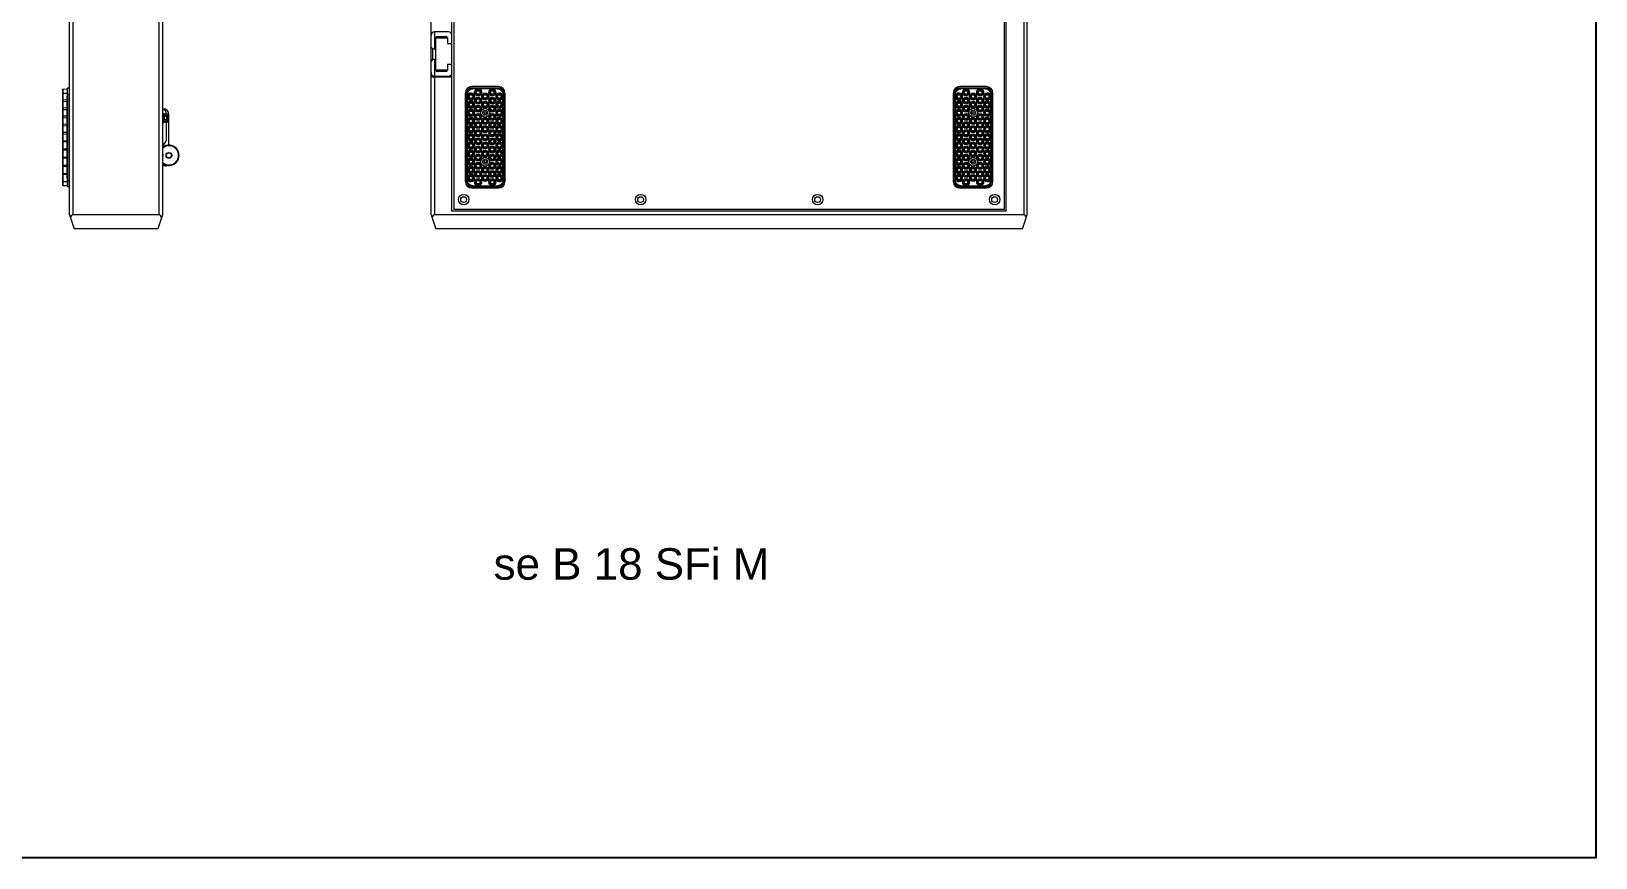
# Model space of a CAD drawing. Header units: millimetres. Extents: x 1177 to 3850, y 93 to 1984.
# Drawn here: x 2507 to 3850, y 93 to 803 of the extents above; entities that cross this region are included whole.
import ezdxf

# ---------------------------------------------------------------- set-up
doc = ezdxf.new("R2010")
doc.units = ezdxf.units.MM
doc.header["$LTSCALE"] = 0.1
doc.layers.get('0').update_dxf_attribs({"lineweight": 13})
doc.layers.get('Defpoints').update_dxf_attribs({"lineweight": 9})
doc.layers.add('图框', color=7, linetype='Continuous')
doc.styles.get("Standard").update_dxf_attribs({"font": 'arial.ttf'})

# ---------------------------------------------------------------- blocks, each defined once
blk = doc.blocks.new('A4-H')
at = {"layer": '图框'}
blk.add_lwpolyline([(0, 210.02), (297, 210.02), (297, 0), (0, 0)], close=True, dxfattribs=at)

msp = doc.modelspace()

# ---------------------------------------------------------------- linework, layer by layer
for p, q in [((2542.74, 1256.4), (2542.74, 645.4)), ((3359.29, 1256.4), (3359.29, 645.4)), ((3362.29, 645.4), (3362.29, 1260.1)), ((2853.29, 802.4), (2853.29, 787.9)), ((2865.29, 802.4), (2853.29, 802.4)), ((2854.29, 769.4), (2854.29, 797.4)), ((2854.29, 797.4), (2864.29, 797.4)), ((2855.29, 798.4), (2863.29, 798.4)), ((2864.29, 797.4), (2864.29, 792.9)), ((2851.79, 787.9), (2850.29, 789.4)), ((2851.79, 778.9), (2851.79, 787.9)), ((2851.79, 787.9), (2854.29, 787.9)), ((2864.79, 792.4), (2867.79, 792.4)), ((2851.79, 778.9), (2850.29, 777.4)), ((2851.79, 778.9), (2854.29, 778.9)), ((2853.29, 778.9), (2853.29, 764.4)), ((2864.29, 769.4), (2854.29, 769.4)), ((2863.29, 768.4), (2855.29, 768.4)), ((2864.29, 773.9), (2864.29, 769.4)), ((2867.79, 774.4), (2864.79, 774.4)), ((2533.74, 752.72), (2533.74, 671.08)), ((2534.21, 753.22), (2537.74, 753.4)), ((2534.21, 753.22), (2534.21, 670.58)), ((2537.74, 753.5), (2537.74, 747.25)), ((2539.74, 754.14), (2538.2, 754)), ((2868.29, 763.4), (2850.29, 763.4)), ((2853.29, 764.4), (2865.29, 764.4)), ((2853.29, 763.4), (2853.29, 645.4)), ((2908.29, 755.4), (2885.29, 755.4)), ((2886.17, 754), (2885.77, 754.4)), ((2885.77, 754.4), (2907.81, 754.4)), ((2886.17, 754), (2907.42, 754)), ((2886.17, 754), (2886.17, 753.5)), ((2907.42, 753.5), (2886.17, 753.5)), ((2907.81, 754.4), (2907.42, 754)), ((2907.42, 753.5), (2907.42, 754)), ((3327.29, 755.4), (3304.29, 755.4)), ((3304.77, 754.4), (3326.81, 754.4)), ((3305.17, 754), (3304.77, 754.4)), ((3305.17, 754), (3326.42, 754)), ((3305.17, 754), (3305.17, 753.5)), ((3326.42, 753.5), (3305.17, 753.5)), ((3326.81, 754.4), (3326.42, 754)), ((3326.42, 753.5), (3326.42, 754)), ((2534.21, 749.72), (2537.74, 749.9)), ((2537.74, 743.9), (2534.21, 744.08)), ((2534.21, 742.72), (2537.74, 742.9)), ((2538.2, 749.02), (2537.74, 749.02)), ((2537.74, 746.9), (2537.74, 747.25)), ((2537.74, 746.55), (2537.74, 746.9)), ((2537.74, 740.25), (2537.74, 746.55)), ((2537.74, 739.9), (2537.74, 740.25)), ((2537.74, 739.55), (2537.74, 739.9)), ((2537.74, 733.25), (2537.74, 739.55)), ((2538.2, 749.02), (2539.74, 749.16)), ((2538.2, 749.02), (2538.2, 674.78)), ((2879.79, 673.9), (2879.79, 749.9)), ((2880.79, 749.42), (2881.19, 749.02)), ((2880.79, 674.38), (2880.79, 749.42)), ((2881.69, 749.02), (2881.19, 749.02)), ((2881.19, 674.78), (2881.19, 749.02)), ((2881.69, 749.02), (2881.69, 747.25)), ((2881.69, 746.55), (2881.69, 740.25)), ((2881.69, 739.55), (2881.69, 733.25)), ((2912.4, 749.02), (2911.9, 749.02)), ((2911.9, 747.25), (2911.9, 749.02)), ((2911.9, 740.25), (2911.9, 746.55)), ((2911.9, 733.25), (2911.9, 739.55)), ((2912.4, 749.02), (2912.79, 749.42)), ((2912.4, 749.02), (2912.4, 674.78)), ((2912.79, 749.42), (2912.79, 674.38)), ((2913.79, 749.9), (2913.79, 673.9)), ((3298.79, 749.9), (3298.79, 673.9)), ((3299.79, 749.42), (3300.19, 749.02)), ((3299.79, 674.38), (3299.79, 749.42)), ((3300.69, 749.02), (3300.19, 749.02)), ((3300.19, 674.78), (3300.19, 749.02)), ((3300.69, 749.02), (3300.69, 747.25)), ((3300.69, 746.55), (3300.69, 740.25)), ((3300.69, 739.55), (3300.69, 733.25)), ((3331.4, 749.02), (3330.9, 749.02)), ((3330.9, 747.25), (3330.9, 749.02)), ((3330.9, 740.25), (3330.9, 746.55)), ((3330.9, 733.25), (3330.9, 739.55)), ((3331.4, 749.02), (3331.79, 749.42)), ((3331.4, 749.02), (3331.4, 674.78)), ((3331.79, 749.42), (3331.79, 674.38)), ((3332.79, 673.9), (3332.79, 749.9)), ((2537.74, 736.9), (2534.21, 737.08)), ((2534.21, 735.72), (2537.74, 735.9)), ((2537.74, 729.9), (2534.21, 730.08)), ((2534.21, 728.72), (2537.74, 728.9)), ((2537.74, 732.9), (2537.74, 733.25)), ((2537.74, 732.55), (2537.74, 732.9)), ((2537.74, 726.25), (2537.74, 732.55)), ((2537.74, 725.9), (2537.74, 726.25)), ((2537.74, 725.55), (2537.74, 725.9)), ((2537.74, 719.25), (2537.74, 725.55)), ((2620.24, 736.4), (2619.74, 736.4)), ((2619.74, 732.4), (2620.74, 732.4)), ((2619.74, 732.31), (2620.74, 732.31)), ((2619.74, 731), (2620.74, 731)), ((2619.74, 725.8), (2620.74, 725.8)), ((2620.74, 732.4), (2620.74, 731)), ((2620.74, 730.9), (2620.76, 730.9)), ((2620.74, 725.9), (2620.76, 725.9)), ((2620.74, 725.8), (2620.74, 724.4)), ((2621.04, 731.88), (2621.04, 730.89)), ((2624.35, 731.88), (2621.04, 731.88)), ((2621.04, 729.1), (2621.04, 727.7)), ((2621.04, 725.91), (2621.04, 724.92)), ((2624.62, 728.7), (2623.54, 728.45)), ((2623.54, 728.35), (2624.62, 728.1)), ((2624.35, 731.88), (2624.35, 729.55)), ((2624.35, 728.64), (2624.35, 728.16)), ((2624.35, 727.25), (2624.35, 724.92)), ((2624.65, 725.22), (2624.65, 731.58)), ((2625.24, 705.94), (2625.24, 731.4)), ((2881.69, 732.55), (2881.69, 726.25)), ((2881.69, 725.55), (2881.69, 719.25)), ((2911.9, 726.25), (2911.9, 732.55)), ((2911.9, 719.25), (2911.9, 725.55)), ((3300.69, 732.55), (3300.69, 726.25)), ((3300.69, 725.55), (3300.69, 719.25)), ((3330.9, 726.25), (3330.9, 732.55)), ((3330.9, 719.25), (3330.9, 725.55)), ((2537.74, 722.9), (2534.21, 723.08)), ((2534.21, 721.72), (2537.74, 721.9)), ((2537.74, 715.9), (2534.21, 716.08)), ((2534.21, 714.72), (2537.74, 714.9)), ((2537.74, 718.9), (2537.74, 719.25)), ((2537.74, 718.55), (2537.74, 718.9)), ((2537.74, 712.25), (2537.74, 718.55)), ((2537.74, 711.9), (2537.74, 712.25)), ((2619.74, 724.49), (2620.74, 724.49)), ((2619.74, 724.4), (2620.74, 724.4)), ((2624.35, 724.92), (2621.04, 724.92)), ((2623.24, 711.9), (2623.24, 724.92)), ((2881.69, 718.55), (2881.69, 712.25)), ((2911.9, 712.25), (2911.9, 718.55)), ((3300.69, 718.55), (3300.69, 712.25)), ((3330.9, 712.25), (3330.9, 718.55)), ((2534.21, 709.08), (2537.74, 708.9)), ((2537.74, 707.9), (2534.21, 707.72)), ((2534.21, 702.08), (2537.74, 701.9)), ((2537.74, 700.9), (2534.21, 700.72)), ((2537.74, 711.55), (2537.74, 711.9)), ((2537.74, 705.25), (2537.74, 711.55)), ((2537.74, 704.9), (2537.74, 705.25)), ((2537.74, 704.55), (2537.74, 704.9)), ((2537.74, 698.25), (2537.74, 704.55)), ((2881.69, 711.55), (2881.69, 705.25)), ((2881.69, 704.55), (2881.69, 698.25)), ((2911.9, 705.25), (2911.9, 711.55)), ((2911.9, 698.25), (2911.9, 704.55)), ((3300.69, 711.55), (3300.69, 705.25)), ((3300.69, 704.55), (3300.69, 698.25)), ((3330.9, 705.25), (3330.9, 711.55)), ((3330.9, 698.25), (3330.9, 704.55)), ((2534.21, 695.08), (2537.74, 694.9)), ((2537.74, 693.9), (2534.21, 693.72)), ((2534.21, 688.08), (2537.74, 687.9)), ((2537.74, 686.9), (2534.21, 686.72)), ((2537.74, 697.9), (2537.74, 698.25)), ((2537.74, 697.55), (2537.74, 697.9)), ((2537.74, 691.25), (2537.74, 697.55)), ((2537.74, 690.9), (2537.74, 691.25)), ((2537.74, 690.55), (2537.74, 690.9)), ((2537.74, 684.25), (2537.74, 690.55)), ((2622.24, 687.4), (2619.74, 687.4)), ((2881.69, 697.55), (2881.69, 691.25)), ((2881.69, 690.55), (2881.69, 684.25)), ((2911.9, 691.25), (2911.9, 697.55)), ((2911.9, 684.25), (2911.9, 690.55)), ((3300.69, 697.55), (3300.69, 691.25)), ((3300.69, 690.55), (3300.69, 684.25)), ((3330.9, 691.25), (3330.9, 697.55)), ((3330.9, 684.25), (3330.9, 690.55)), ((2534.21, 681.08), (2537.74, 680.9)), ((2537.74, 679.9), (2534.21, 679.72)), ((2534.21, 674.08), (2537.74, 673.9)), ((2537.74, 683.9), (2537.74, 684.25)), ((2537.74, 683.55), (2537.74, 683.9)), ((2537.74, 677.25), (2537.74, 683.55)), ((2537.74, 676.9), (2537.74, 677.25)), ((2537.74, 676.55), (2537.74, 676.9)), ((2537.74, 676.55), (2537.74, 670.3)), ((2537.74, 674.78), (2538.2, 674.78)), ((2539.74, 674.64), (2538.2, 674.78)), ((2881.19, 674.78), (2880.79, 674.38)), ((2881.19, 674.78), (2881.69, 674.78)), ((2881.69, 683.55), (2881.69, 677.25)), ((2881.69, 676.55), (2881.69, 674.78)), ((2911.9, 677.25), (2911.9, 683.55)), ((2911.9, 674.78), (2911.9, 676.55)), ((2911.9, 674.78), (2912.4, 674.78)), ((2912.79, 674.38), (2912.4, 674.78)), ((3300.19, 674.78), (3299.79, 674.38)), ((3300.19, 674.78), (3300.69, 674.78)), ((3300.69, 683.55), (3300.69, 677.25)), ((3300.69, 676.55), (3300.69, 674.78)), ((3330.9, 677.25), (3330.9, 683.55)), ((3330.9, 674.78), (3330.9, 676.55)), ((3330.9, 674.78), (3331.4, 674.78)), ((3331.79, 674.38), (3331.4, 674.78)), ((2534.21, 670.58), (2537.74, 670.4)), ((2538.2, 669.8), (2539.74, 669.66)), ((2885.29, 668.4), (2908.29, 668.4)), ((2885.77, 669.4), (2886.17, 669.8)), ((2907.81, 669.4), (2885.77, 669.4)), ((2886.17, 670.3), (2907.42, 670.3)), ((2886.17, 670.3), (2886.17, 669.8)), ((2907.42, 669.8), (2886.17, 669.8)), ((2907.42, 669.8), (2907.42, 670.3)), ((2907.42, 669.8), (2907.81, 669.4)), ((3304.29, 668.4), (3327.29, 668.4)), ((3304.77, 669.4), (3305.17, 669.8)), ((3326.81, 669.4), (3304.77, 669.4)), ((3305.17, 670.3), (3326.42, 670.3)), ((3305.17, 670.3), (3305.17, 669.8)), ((3326.42, 669.8), (3305.17, 669.8)), ((3326.42, 669.8), (3326.42, 670.3)), ((3326.42, 669.8), (3326.81, 669.4)), ((2539.74, 645.4), (2543.74, 633.4)), ((2616.74, 645.4), (2542.74, 645.4)), ((2619.74, 645.4), (2615.74, 633.4)), ((2850.29, 645.4), (2854.29, 633.4)), ((3359.29, 645.4), (2853.29, 645.4)), ((3344.29, 648.4), (2868.29, 648.4)), ((3342.79, 649.9), (2869.79, 649.9)), ((3358.29, 633.4), (3362.29, 645.4)), ((2615.74, 633.4), (2543.74, 633.4)), ((3358.29, 633.4), (2854.29, 633.4))]:
    msp.add_line(p, q)
for centre, radius in [((2890.73, 750.4), 3), ((2890.73, 750.4), 2.82), ((2890.73, 750.4), 2.32), ((2890.73, 750.4), 2.1), ((2902.86, 750.4), 3), ((2902.86, 750.4), 2.82), ((2902.86, 750.4), 2.32), ((2902.86, 750.4), 2.1), ((3309.73, 750.4), 3), ((3309.73, 750.4), 2.82), ((3309.73, 750.4), 2.32), ((3309.73, 750.4), 2.1), ((3321.86, 750.4), 3), ((3321.86, 750.4), 2.82), ((3321.86, 750.4), 2.32), ((3321.86, 750.4), 2.1), ((2884.67, 746.9), 2.82), ((2884.67, 739.9), 2.82), ((2884.67, 746.9), 2.32), ((2884.67, 739.9), 2.32), ((2884.67, 746.9), 2.1), ((2884.67, 739.9), 2.1), ((2884.67, 746.9), 1.9), ((2884.67, 739.9), 1.9), ((2884.67, 746.9), 1.5), ((2884.67, 739.9), 1.5), ((2890.73, 743.4), 3), ((2890.73, 736.4), 3), ((2890.73, 743.4), 2.82), ((2890.73, 736.4), 2.82), ((2890.73, 743.4), 2.32), ((2890.73, 743.4), 2.1), ((2890.73, 750.4), 1.9), ((2890.73, 743.4), 1.9), ((2890.73, 750.4), 1.5), ((2890.73, 743.4), 1.5), ((2896.79, 746.9), 3), ((2896.79, 739.9), 3), ((2896.79, 746.9), 2.82), ((2896.79, 739.9), 2.82), ((2896.79, 746.9), 2.32), ((2896.79, 739.9), 2.32), ((2896.79, 746.9), 2.1), ((2896.79, 739.9), 2.1), ((2896.79, 746.9), 1.9), ((2896.79, 739.9), 1.9), ((2896.79, 746.9), 1.5), ((2896.79, 739.9), 1.5), ((2902.86, 743.4), 3), ((2902.86, 736.4), 3), ((2902.86, 743.4), 2.82), ((2902.86, 736.4), 2.82), ((2902.86, 743.4), 2.32), ((2902.86, 743.4), 2.1), ((2902.86, 750.4), 1.9), ((2902.86, 743.4), 1.9), ((2902.86, 750.4), 1.5), ((2902.86, 743.4), 1.5), ((2908.92, 746.9), 2.82), ((2908.92, 739.9), 2.82), ((2908.92, 746.9), 2.32), ((2908.92, 739.9), 2.32), ((2908.92, 746.9), 2.1), ((2908.92, 739.9), 2.1), ((2908.92, 746.9), 1.9), ((2908.92, 739.9), 1.9), ((2908.92, 746.9), 1.5), ((2908.92, 739.9), 1.5), ((3303.67, 746.9), 2.82), ((3303.67, 739.9), 2.82), ((3303.67, 746.9), 2.32), ((3303.67, 739.9), 2.32), ((3303.67, 746.9), 2.1), ((3303.67, 739.9), 2.1), ((3303.67, 746.9), 1.9), ((3303.67, 739.9), 1.9), ((3303.67, 746.9), 1.5), ((3303.67, 739.9), 1.5), ((3309.73, 743.4), 3), ((3309.73, 736.4), 3), ((3309.73, 743.4), 2.82), ((3309.73, 736.4), 2.82), ((3309.73, 743.4), 2.32), ((3309.73, 743.4), 2.1), ((3309.73, 750.4), 1.9), ((3309.73, 743.4), 1.9), ((3309.73, 750.4), 1.5), ((3309.73, 743.4), 1.5), ((3315.79, 746.9), 3), ((3315.79, 739.9), 3), ((3315.79, 746.9), 2.82), ((3315.79, 739.9), 2.82), ((3315.79, 746.9), 2.32), ((3315.79, 739.9), 2.32), ((3315.79, 746.9), 2.1), ((3315.79, 739.9), 2.1), ((3315.79, 746.9), 1.9), ((3315.79, 739.9), 1.9), ((3315.79, 746.9), 1.5), ((3315.79, 739.9), 1.5), ((3321.86, 743.4), 3), ((3321.86, 736.4), 3), ((3321.86, 743.4), 2.82), ((3321.86, 736.4), 2.82), ((3321.86, 743.4), 2.32), ((3321.86, 743.4), 2.1), ((3321.86, 750.4), 1.9), ((3321.86, 743.4), 1.9), ((3321.86, 750.4), 1.5), ((3321.86, 743.4), 1.5), ((3327.92, 746.9), 2.82), ((3327.92, 739.9), 2.82), ((3327.92, 746.9), 2.32), ((3327.92, 739.9), 2.32), ((3327.92, 746.9), 2.1), ((3327.92, 739.9), 2.1), ((3327.92, 746.9), 1.9), ((3327.92, 739.9), 1.9), ((3327.92, 746.9), 1.5), ((3327.92, 739.9), 1.5), ((2884.67, 732.9), 2.82), ((2884.67, 725.9), 2.82), ((2884.67, 732.9), 2.32), ((2884.67, 725.9), 2.32), ((2884.67, 732.9), 2.1), ((2884.67, 725.9), 2.1), ((2884.67, 732.9), 1.9), ((2884.67, 725.9), 1.9), ((2884.67, 732.9), 1.5), ((2884.67, 725.9), 1.5), ((2890.73, 729.4), 3), ((2890.73, 729.4), 2.82), ((2890.73, 736.4), 2.32), ((2890.73, 729.4), 2.32), ((2890.73, 736.4), 2.1), ((2890.73, 729.4), 2.1), ((2890.73, 736.4), 1.9), ((2890.73, 729.4), 1.9), ((2890.73, 736.4), 1.5), ((2890.73, 729.4), 1.5), ((2896.79, 732.9), 3.75), ((2896.79, 725.9), 3), ((2896.79, 725.9), 2.82), ((2896.79, 725.9), 2.32), ((2896.79, 732.9), 2.1), ((2896.79, 725.9), 2.1), ((2896.79, 725.9), 1.9), ((2896.79, 725.9), 1.5), ((2896.79, 732.9), 1), ((2902.86, 729.4), 3), ((2902.86, 729.4), 2.82), ((2902.86, 736.4), 2.32), ((2902.86, 729.4), 2.32), ((2902.86, 736.4), 2.1), ((2902.86, 729.4), 2.1), ((2902.86, 736.4), 1.9), ((2902.86, 729.4), 1.9), ((2902.86, 736.4), 1.5), ((2902.86, 729.4), 1.5), ((2908.92, 732.9), 2.82), ((2908.92, 725.9), 2.82), ((2908.92, 732.9), 2.32), ((2908.92, 725.9), 2.32), ((2908.92, 732.9), 2.1), ((2908.92, 725.9), 2.1), ((2908.92, 732.9), 1.9), ((2908.92, 725.9), 1.9), ((2908.92, 732.9), 1.5), ((2908.92, 725.9), 1.5), ((3303.67, 732.9), 2.82), ((3303.67, 725.9), 2.82), ((3303.67, 732.9), 2.32), ((3303.67, 725.9), 2.32), ((3303.67, 732.9), 2.1), ((3303.67, 725.9), 2.1), ((3303.67, 732.9), 1.9), ((3303.67, 725.9), 1.9), ((3303.67, 732.9), 1.5), ((3303.67, 725.9), 1.5), ((3309.73, 729.4), 3), ((3309.73, 729.4), 2.82), ((3309.73, 736.4), 2.32), ((3309.73, 729.4), 2.32), ((3309.73, 736.4), 2.1), ((3309.73, 729.4), 2.1), ((3309.73, 736.4), 1.9), ((3309.73, 729.4), 1.9), ((3309.73, 736.4), 1.5), ((3309.73, 729.4), 1.5), ((3315.79, 732.9), 3.75), ((3315.79, 725.9), 3), ((3315.79, 725.9), 2.82), ((3315.79, 725.9), 2.32), ((3315.79, 732.9), 2.1), ((3315.79, 725.9), 2.1), ((3315.79, 725.9), 1.9), ((3315.79, 725.9), 1.5), ((3315.79, 732.9), 1), ((3321.86, 729.4), 3), ((3321.86, 729.4), 2.82), ((3321.86, 736.4), 2.32), ((3321.86, 729.4), 2.32), ((3321.86, 736.4), 2.1), ((3321.86, 729.4), 2.1), ((3321.86, 736.4), 1.9), ((3321.86, 729.4), 1.9), ((3321.86, 736.4), 1.5), ((3321.86, 729.4), 1.5), ((3327.92, 732.9), 2.82), ((3327.92, 725.9), 2.82), ((3327.92, 732.9), 2.32), ((3327.92, 725.9), 2.32), ((3327.92, 732.9), 2.1), ((3327.92, 725.9), 2.1), ((3327.92, 732.9), 1.9), ((3327.92, 725.9), 1.9), ((3327.92, 732.9), 1.5), ((3327.92, 725.9), 1.5), ((2884.67, 718.9), 2.82), ((2884.67, 711.9), 2.82), ((2884.67, 718.9), 2.32), ((2884.67, 711.9), 2.32), ((2884.67, 718.9), 2.1), ((2884.67, 711.9), 2.1), ((2884.67, 718.9), 1.9), ((2884.67, 711.9), 1.9), ((2884.67, 718.9), 1.5), ((2884.67, 711.9), 1.5), ((2890.73, 722.4), 3), ((2890.73, 715.4), 3), ((2890.73, 722.4), 2.82), ((2890.73, 715.4), 2.82), ((2890.73, 722.4), 2.32), ((2890.73, 715.4), 2.32), ((2890.73, 722.4), 2.1), ((2890.73, 715.4), 2.1), ((2890.73, 722.4), 1.9), ((2890.73, 715.4), 1.9), ((2890.73, 722.4), 1.5), ((2890.73, 715.4), 1.5), ((2896.79, 718.9), 3), ((2896.79, 711.9), 3), ((2896.79, 718.9), 2.82), ((2896.79, 711.9), 2.82), ((2896.79, 718.9), 2.32), ((2896.79, 711.9), 2.32), ((2896.79, 718.9), 2.1), ((2896.79, 711.9), 2.1), ((2896.79, 718.9), 1.9), ((2896.79, 711.9), 1.9), ((2896.79, 718.9), 1.5), ((2896.79, 711.9), 1.5), ((2902.86, 722.4), 3), ((2902.86, 715.4), 3), ((2902.86, 722.4), 2.82), ((2902.86, 715.4), 2.82), ((2902.86, 722.4), 2.32), ((2902.86, 715.4), 2.32), ((2902.86, 722.4), 2.1), ((2902.86, 715.4), 2.1), ((2902.86, 722.4), 1.9), ((2902.86, 715.4), 1.9), ((2902.86, 722.4), 1.5), ((2902.86, 715.4), 1.5), ((2908.92, 718.9), 2.82), ((2908.92, 711.9), 2.82), ((2908.92, 718.9), 2.32), ((2908.92, 711.9), 2.32), ((2908.92, 718.9), 2.1), ((2908.92, 711.9), 2.1), ((2908.92, 718.9), 1.9), ((2908.92, 711.9), 1.9), ((2908.92, 718.9), 1.5), ((2908.92, 711.9), 1.5), ((3303.67, 718.9), 2.82), ((3303.67, 711.9), 2.82), ((3303.67, 718.9), 2.32), ((3303.67, 711.9), 2.32), ((3303.67, 718.9), 2.1), ((3303.67, 711.9), 2.1), ((3303.67, 718.9), 1.9), ((3303.67, 711.9), 1.9), ((3303.67, 718.9), 1.5), ((3303.67, 711.9), 1.5), ((3309.73, 722.4), 3), ((3309.73, 715.4), 3), ((3309.73, 722.4), 2.82), ((3309.73, 715.4), 2.82), ((3309.73, 722.4), 2.32), ((3309.73, 715.4), 2.32), ((3309.73, 722.4), 2.1), ((3309.73, 715.4), 2.1), ((3309.73, 722.4), 1.9), ((3309.73, 715.4), 1.9), ((3309.73, 722.4), 1.5), ((3309.73, 715.4), 1.5), ((3315.79, 718.9), 3), ((3315.79, 711.9), 3), ((3315.79, 718.9), 2.82), ((3315.79, 711.9), 2.82), ((3315.79, 718.9), 2.32), ((3315.79, 711.9), 2.32), ((3315.79, 718.9), 2.1), ((3315.79, 711.9), 2.1), ((3315.79, 718.9), 1.9), ((3315.79, 711.9), 1.9), ((3315.79, 718.9), 1.5), ((3315.79, 711.9), 1.5), ((3321.86, 722.4), 3), ((3321.86, 715.4), 3), ((3321.86, 722.4), 2.82), ((3321.86, 715.4), 2.82), ((3321.86, 722.4), 2.32), ((3321.86, 715.4), 2.32), ((3321.86, 722.4), 2.1), ((3321.86, 715.4), 2.1), ((3321.86, 722.4), 1.9), ((3321.86, 715.4), 1.9), ((3321.86, 722.4), 1.5), ((3321.86, 715.4), 1.5), ((3327.92, 718.9), 2.82), ((3327.92, 711.9), 2.82), ((3327.92, 718.9), 2.32), ((3327.92, 711.9), 2.32), ((3327.92, 718.9), 2.1), ((3327.92, 711.9), 2.1), ((3327.92, 718.9), 1.9), ((3327.92, 711.9), 1.9), ((3327.92, 718.9), 1.5), ((3327.92, 711.9), 1.5), ((2625.24, 696.4), 2.5), ((2625.24, 696.4), 2.2), ((2884.67, 704.9), 2.82), ((2884.67, 697.9), 2.82), ((2884.67, 704.9), 2.32), ((2884.67, 697.9), 2.32), ((2884.67, 704.9), 2.1), ((2884.67, 697.9), 2.1), ((2884.67, 704.9), 1.9), ((2884.67, 697.9), 1.9), ((2884.67, 704.9), 1.5), ((2884.67, 697.9), 1.5), ((2890.73, 708.4), 3), ((2890.73, 701.4), 3), ((2890.73, 708.4), 2.82), ((2890.73, 701.4), 2.82), ((2890.73, 708.4), 2.32), ((2890.73, 701.4), 2.32), ((2890.73, 708.4), 2.1), ((2890.73, 701.4), 2.1), ((2890.73, 708.4), 1.9), ((2890.73, 701.4), 1.9), ((2890.73, 708.4), 1.5), ((2890.73, 701.4), 1.5), ((2896.79, 704.9), 3), ((2896.79, 697.9), 3), ((2896.79, 704.9), 2.82), ((2896.79, 697.9), 2.82), ((2896.79, 704.9), 2.32), ((2896.79, 697.9), 2.32), ((2896.79, 704.9), 2.1), ((2896.79, 697.9), 2.1), ((2896.79, 704.9), 1.9), ((2896.79, 697.9), 1.9), ((2896.79, 704.9), 1.5), ((2896.79, 697.9), 1.5), ((2902.86, 708.4), 3), ((2902.86, 701.4), 3), ((2902.86, 708.4), 2.82), ((2902.86, 701.4), 2.82), ((2902.86, 708.4), 2.32), ((2902.86, 701.4), 2.32), ((2902.86, 708.4), 2.1), ((2902.86, 701.4), 2.1), ((2902.86, 708.4), 1.9), ((2902.86, 701.4), 1.9), ((2902.86, 708.4), 1.5), ((2902.86, 701.4), 1.5), ((2908.92, 704.9), 2.82), ((2908.92, 697.9), 2.82), ((2908.92, 704.9), 2.32), ((2908.92, 697.9), 2.32), ((2908.92, 704.9), 2.1), ((2908.92, 697.9), 2.1), ((2908.92, 704.9), 1.9), ((2908.92, 697.9), 1.9), ((2908.92, 704.9), 1.5), ((2908.92, 697.9), 1.5), ((3303.67, 704.9), 2.82), ((3303.67, 697.9), 2.82), ((3303.67, 704.9), 2.32), ((3303.67, 697.9), 2.32), ((3303.67, 704.9), 2.1), ((3303.67, 697.9), 2.1), ((3303.67, 704.9), 1.9), ((3303.67, 697.9), 1.9), ((3303.67, 704.9), 1.5), ((3303.67, 697.9), 1.5), ((3309.73, 708.4), 3), ((3309.73, 701.4), 3), ((3309.73, 708.4), 2.82), ((3309.73, 701.4), 2.82), ((3309.73, 708.4), 2.32), ((3309.73, 701.4), 2.32), ((3309.73, 708.4), 2.1), ((3309.73, 701.4), 2.1), ((3309.73, 708.4), 1.9), ((3309.73, 701.4), 1.9), ((3309.73, 708.4), 1.5), ((3309.73, 701.4), 1.5), ((3315.79, 704.9), 3), ((3315.79, 697.9), 3), ((3315.79, 704.9), 2.82), ((3315.79, 697.9), 2.82), ((3315.79, 704.9), 2.32), ((3315.79, 697.9), 2.32), ((3315.79, 704.9), 2.1), ((3315.79, 697.9), 2.1), ((3315.79, 704.9), 1.9), ((3315.79, 697.9), 1.9), ((3315.79, 704.9), 1.5), ((3315.79, 697.9), 1.5), ((3321.86, 708.4), 3), ((3321.86, 701.4), 3), ((3321.86, 708.4), 2.82), ((3321.86, 701.4), 2.82), ((3321.86, 708.4), 2.32), ((3321.86, 701.4), 2.32), ((3321.86, 708.4), 2.1), ((3321.86, 701.4), 2.1), ((3321.86, 708.4), 1.9), ((3321.86, 701.4), 1.9), ((3321.86, 708.4), 1.5), ((3321.86, 701.4), 1.5), ((3327.92, 704.9), 2.82), ((3327.92, 697.9), 2.82), ((3327.92, 704.9), 2.32), ((3327.92, 697.9), 2.32), ((3327.92, 704.9), 2.1), ((3327.92, 697.9), 2.1), ((3327.92, 704.9), 1.9), ((3327.92, 697.9), 1.9), ((3327.92, 704.9), 1.5), ((3327.92, 697.9), 1.5), ((2884.67, 690.9), 2.82), ((2884.67, 683.9), 2.82), ((2884.67, 690.9), 2.32), ((2884.67, 683.9), 2.32), ((2884.67, 690.9), 2.1), ((2884.67, 683.9), 2.1), ((2884.67, 690.9), 1.9), ((2884.67, 683.9), 1.9), ((2884.67, 690.9), 1.5), ((2884.67, 683.9), 1.5), ((2890.73, 694.4), 3), ((2890.73, 687.4), 3), ((2890.73, 694.4), 2.82), ((2890.73, 687.4), 2.82), ((2890.73, 694.4), 2.32), ((2890.73, 687.4), 2.32), ((2890.73, 694.4), 2.1), ((2890.73, 687.4), 2.1), ((2890.73, 694.4), 1.9), ((2890.73, 687.4), 1.9), ((2890.73, 694.4), 1.5), ((2890.73, 687.4), 1.5), ((2896.79, 690.9), 3.75), ((2896.79, 683.9), 3), ((2896.79, 683.9), 2.82), ((2896.79, 683.9), 2.32), ((2896.79, 690.9), 2.1), ((2896.79, 683.9), 2.1), ((2896.79, 683.9), 1.9), ((2896.79, 683.9), 1.5), ((2896.79, 690.9), 1), ((2902.86, 694.4), 3), ((2902.86, 687.4), 3), ((2902.86, 694.4), 2.82), ((2902.86, 687.4), 2.82), ((2902.86, 694.4), 2.32), ((2902.86, 687.4), 2.32), ((2902.86, 694.4), 2.1), ((2902.86, 687.4), 2.1), ((2902.86, 694.4), 1.9), ((2902.86, 687.4), 1.9), ((2902.86, 694.4), 1.5), ((2902.86, 687.4), 1.5), ((2908.92, 690.9), 2.82), ((2908.92, 683.9), 2.82), ((2908.92, 690.9), 2.32), ((2908.92, 683.9), 2.32), ((2908.92, 690.9), 2.1), ((2908.92, 683.9), 2.1), ((2908.92, 690.9), 1.9), ((2908.92, 683.9), 1.9), ((2908.92, 690.9), 1.5), ((2908.92, 683.9), 1.5), ((3303.67, 690.9), 2.82), ((3303.67, 683.9), 2.82), ((3303.67, 690.9), 2.32), ((3303.67, 683.9), 2.32), ((3303.67, 690.9), 2.1), ((3303.67, 683.9), 2.1), ((3303.67, 690.9), 1.9), ((3303.67, 683.9), 1.9), ((3303.67, 690.9), 1.5), ((3303.67, 683.9), 1.5), ((3309.73, 694.4), 3), ((3309.73, 687.4), 3), ((3309.73, 694.4), 2.82), ((3309.73, 687.4), 2.82), ((3309.73, 694.4), 2.32), ((3309.73, 687.4), 2.32), ((3309.73, 694.4), 2.1), ((3309.73, 687.4), 2.1), ((3309.73, 694.4), 1.9), ((3309.73, 687.4), 1.9), ((3309.73, 694.4), 1.5), ((3309.73, 687.4), 1.5), ((3315.79, 690.9), 3.75), ((3315.79, 683.9), 3), ((3315.79, 683.9), 2.82), ((3315.79, 683.9), 2.32), ((3315.79, 690.9), 2.1), ((3315.79, 683.9), 2.1), ((3315.79, 683.9), 1.9), ((3315.79, 683.9), 1.5), ((3315.79, 690.9), 1), ((3321.86, 694.4), 3), ((3321.86, 687.4), 3), ((3321.86, 694.4), 2.82), ((3321.86, 687.4), 2.82), ((3321.86, 694.4), 2.32), ((3321.86, 687.4), 2.32), ((3321.86, 694.4), 2.1), ((3321.86, 687.4), 2.1), ((3321.86, 694.4), 1.9), ((3321.86, 687.4), 1.9), ((3321.86, 694.4), 1.5), ((3321.86, 687.4), 1.5), ((3327.92, 690.9), 2.82), ((3327.92, 683.9), 2.82), ((3327.92, 690.9), 2.32), ((3327.92, 683.9), 2.32), ((3327.92, 690.9), 2.1), ((3327.92, 683.9), 2.1), ((3327.92, 690.9), 1.9), ((3327.92, 683.9), 1.9), ((3327.92, 690.9), 1.5), ((3327.92, 683.9), 1.5), ((2884.67, 676.9), 2.82), ((2884.67, 676.9), 2.32), ((2884.67, 676.9), 2.1), ((2884.67, 676.9), 1.9), ((2884.67, 676.9), 1.5), ((2890.73, 680.4), 3), ((2890.73, 673.4), 3), ((2890.73, 680.4), 2.82), ((2890.73, 673.4), 2.82), ((2890.73, 680.4), 2.32), ((2890.73, 673.4), 2.32), ((2890.73, 680.4), 2.1), ((2890.73, 673.4), 2.1), ((2890.73, 680.4), 1.9), ((2890.73, 673.4), 1.9), ((2890.73, 680.4), 1.5), ((2890.73, 673.4), 1.5), ((2896.79, 676.9), 3), ((2896.79, 676.9), 2.82), ((2896.79, 676.9), 2.32), ((2896.79, 676.9), 2.1), ((2896.79, 676.9), 1.9), ((2896.79, 676.9), 1.5), ((2902.86, 680.4), 3), ((2902.86, 673.4), 3), ((2902.86, 680.4), 2.82), ((2902.86, 673.4), 2.82), ((2902.86, 680.4), 2.32), ((2902.86, 673.4), 2.32), ((2902.86, 680.4), 2.1), ((2902.86, 673.4), 2.1), ((2902.86, 680.4), 1.9), ((2902.86, 673.4), 1.9), ((2902.86, 680.4), 1.5), ((2902.86, 673.4), 1.5), ((2908.92, 676.9), 2.82), ((2908.92, 676.9), 2.32), ((2908.92, 676.9), 2.1), ((2908.92, 676.9), 1.9), ((2908.92, 676.9), 1.5), ((3303.67, 676.9), 2.82), ((3303.67, 676.9), 2.32), ((3303.67, 676.9), 2.1), ((3303.67, 676.9), 1.9), ((3303.67, 676.9), 1.5), ((3309.73, 680.4), 3), ((3309.73, 673.4), 3), ((3309.73, 680.4), 2.82), ((3309.73, 673.4), 2.82), ((3309.73, 680.4), 2.32), ((3309.73, 673.4), 2.32), ((3309.73, 680.4), 2.1), ((3309.73, 673.4), 2.1), ((3309.73, 680.4), 1.9), ((3309.73, 673.4), 1.9), ((3309.73, 680.4), 1.5), ((3309.73, 673.4), 1.5), ((3315.79, 676.9), 3), ((3315.79, 676.9), 2.82), ((3315.79, 676.9), 2.32), ((3315.79, 676.9), 2.1), ((3315.79, 676.9), 1.9), ((3315.79, 676.9), 1.5), ((3321.86, 680.4), 3), ((3321.86, 673.4), 3), ((3321.86, 680.4), 2.82), ((3321.86, 673.4), 2.82), ((3321.86, 680.4), 2.32), ((3321.86, 673.4), 2.32), ((3321.86, 680.4), 2.1), ((3321.86, 673.4), 2.1), ((3321.86, 680.4), 1.9), ((3321.86, 673.4), 1.9), ((3321.86, 680.4), 1.5), ((3321.86, 673.4), 1.5), ((3327.92, 676.9), 2.82), ((3327.92, 676.9), 2.32), ((3327.92, 676.9), 2.1), ((3327.92, 676.9), 1.9), ((3327.92, 676.9), 1.5), ((2878.29, 658.4), 4.5), ((2878.29, 658.4), 2.5), ((3030.29, 658.4), 4.5), ((3030.29, 658.4), 2.5), ((3182.29, 658.4), 4.5), ((3182.29, 658.4), 2.5), ((3334.29, 658.4), 4.5), ((3334.29, 658.4), 2.5)]:
    msp.add_circle(centre, radius)
for centre, radius, start, end in [((2853.29, 799.4), 3, 90, 180), ((2855.29, 797.4), 1, 90, 180), ((2863.29, 797.4), 1, 0, 90), ((2864.79, 792.9), 0.5, 180, 270), ((2865.29, 799.4), 3, 0, 90), ((2867.79, 792.9), 0.5, 270, 0), ((2853.29, 767.4), 3, 180, 270), ((2855.29, 769.4), 1, 180, 270), ((2863.29, 769.4), 1, 270, 0), ((2864.79, 773.9), 0.5, 90, 180), ((2865.29, 767.4), 3, 270, 0), ((2867.79, 773.9), 0.5, 0, 90), ((2534.24, 752.72), 0.5, 93, 180), ((2538.24, 753.5), 0.5, 95.0011, 180), ((2885.29, 749.9), 5.5, 90, 180), ((2908.29, 749.9), 5.5, 0, 90), ((3304.29, 749.9), 5.5, 90, 180), ((3327.29, 749.9), 5.5, 0, 90), ((2534.24, 749.22), 0.5, 93, 180), ((2534.24, 744.58), 0.5, 180, 267), ((2534.24, 742.22), 0.5, 93, 180), ((2884.67, 746.9), 3, 173.38584, 179.99409), ((2884.67, 746.9), 3, 180.00591, 186.61416), ((2884.67, 739.9), 3, 173.38584, 179.99409), ((2884.67, 739.9), 3, 180.00591, 186.61416), ((2884.67, 746.9), 3, 186.61375, 173.38625), ((2884.67, 739.9), 3, 186.61375, 173.38625), ((2908.92, 746.9), 3, 6.61375, 353.38625), ((2908.92, 739.9), 3, 6.61375, 353.38625), ((2908.92, 746.9), 3, 0.00591, 6.61416), ((2908.92, 746.9), 3, 353.38584, 359.99409), ((2908.92, 739.9), 3, 0.00591, 6.61416), ((2908.92, 739.9), 3, 353.38584, 359.99409), ((3303.67, 746.9), 3, 173.38584, 179.99409), ((3303.67, 746.9), 3, 180.00591, 186.61416), ((3303.67, 739.9), 3, 173.38584, 179.99409), ((3303.67, 739.9), 3, 180.00591, 186.61416), ((3303.67, 746.9), 3, 186.61375, 173.38625), ((3303.67, 739.9), 3, 186.61375, 173.38625), ((3327.92, 746.9), 3, 6.61375, 353.38625), ((3327.92, 739.9), 3, 6.61375, 353.38625), ((3327.92, 746.9), 3, 0.00591, 6.61416), ((3327.92, 746.9), 3, 353.38584, 359.99409), ((3327.92, 739.9), 3, 0.00591, 6.61416), ((3327.92, 739.9), 3, 353.38584, 359.99409), ((2534.24, 737.58), 0.5, 180, 267), ((2534.24, 735.22), 0.5, 93, 180), ((2534.24, 730.58), 0.5, 180, 267), ((2534.24, 728.22), 0.5, 93, 180), ((2622.19, 728.4), 2.45, 7.03346, 352.96654), ((2618.24, 731.4), 5, 5.56301, 72.45642), ((2620.24, 731.4), 5, 0, 90), ((2621.04, 731.58), 0.3, 90, 180), ((2622.19, 728.4), 1.35, 2.12255, 357.87745), ((2624.35, 731.58), 0.3, 0, 90), ((2884.67, 732.9), 3, 173.38584, 179.99409), ((2884.67, 732.9), 3, 180.00591, 186.61416), ((2884.67, 725.9), 3, 173.38584, 179.99409), ((2884.67, 725.9), 3, 180.00591, 186.61416), ((2884.67, 732.9), 3, 186.61375, 173.38625), ((2884.67, 725.9), 3, 186.61375, 173.38625), ((2908.92, 732.9), 3, 6.61375, 353.38625), ((2908.92, 725.9), 3, 6.61375, 353.38625), ((2908.92, 732.9), 3, 0.00591, 6.61416), ((2908.92, 732.9), 3, 353.38584, 359.99409), ((2908.92, 725.9), 3, 0.00591, 6.61416), ((2908.92, 725.9), 3, 353.38584, 359.99409), ((3303.67, 732.9), 3, 173.38584, 179.99409), ((3303.67, 732.9), 3, 180.00591, 186.61416), ((3303.67, 725.9), 3, 173.38584, 179.99409), ((3303.67, 725.9), 3, 180.00591, 186.61416), ((3303.67, 732.9), 3, 186.61375, 173.38625), ((3303.67, 725.9), 3, 186.61375, 173.38625), ((3327.92, 732.9), 3, 6.61375, 353.38625), ((3327.92, 725.9), 3, 6.61375, 353.38625), ((3327.92, 732.9), 3, 0.00591, 6.61416), ((3327.92, 732.9), 3, 353.38584, 359.99409), ((3327.92, 725.9), 3, 0.00591, 6.61416), ((3327.92, 725.9), 3, 353.38584, 359.99409), ((2534.24, 723.58), 0.5, 180, 267), ((2534.24, 721.22), 0.5, 93, 180), ((2534.24, 716.58), 0.5, 180, 267), ((2534.24, 714.22), 0.5, 93, 180), ((2621.04, 725.22), 0.3, 180, 270), ((2624.35, 725.22), 0.3, 270, 0), ((2884.67, 718.9), 3, 173.38584, 179.99409), ((2884.67, 718.9), 3, 180.00591, 186.61416), ((2884.67, 711.9), 3, 173.38554, 179.99379), ((2884.67, 718.9), 3, 186.61375, 173.38625), ((2884.67, 711.9), 3, 186.61375, 173.38625), ((2908.92, 718.9), 3, 6.61375, 353.38625), ((2908.92, 711.9), 3, 6.61375, 353.38625), ((2908.92, 718.9), 3, 0.00591, 6.61416), ((2908.92, 718.9), 3, 353.38584, 359.99409), ((2908.92, 711.9), 3, 0.00621, 6.61446), ((3303.67, 718.9), 3, 173.38584, 179.99409), ((3303.67, 718.9), 3, 180.00591, 186.61416), ((3303.67, 711.9), 3, 173.38554, 179.99379), ((3303.67, 718.9), 3, 186.61375, 173.38625), ((3303.67, 711.9), 3, 186.61375, 173.38625), ((3327.92, 718.9), 3, 6.61375, 353.38625), ((3327.92, 711.9), 3, 6.61375, 353.38625), ((3327.92, 718.9), 3, 0.00591, 6.61416), ((3327.92, 718.9), 3, 353.38584, 359.99409), ((3327.92, 711.9), 3, 0.00621, 6.61446), ((2534.24, 709.58), 0.5, 180, 267), ((2534.24, 707.22), 0.5, 93, 180), ((2534.24, 702.58), 0.5, 180, 267), ((2534.24, 700.22), 0.5, 93, 180), ((2625.24, 696.4), 8.75, 230.98578, 129.01422), ((2625.24, 696.4), 8.25, 228.06752, 131.93248), ((2613.24, 711.9), 10, 310.68294, 0), ((2628.24, 705.94), 3, 180, 195.52926), ((2884.67, 711.9), 3, 180.00621, 186.61446), ((2884.67, 704.9), 3, 173.38584, 179.99409), ((2884.67, 704.9), 3, 180.00591, 186.61416), ((2884.67, 704.9), 3, 186.61375, 173.38625), ((2884.67, 697.9), 3, 186.61375, 173.38625), ((2908.92, 704.9), 3, 6.61375, 353.38625), ((2908.92, 697.9), 3, 6.61375, 353.38625), ((2908.92, 711.9), 3, 353.38554, 359.99379), ((2908.92, 704.9), 3, 0.00591, 6.61416), ((2908.92, 704.9), 3, 353.38584, 359.99409), ((3303.67, 711.9), 3, 180.00621, 186.61446), ((3303.67, 704.9), 3, 173.38584, 179.99409), ((3303.67, 704.9), 3, 180.00591, 186.61416), ((3303.67, 704.9), 3, 186.61375, 173.38625), ((3303.67, 697.9), 3, 186.61375, 173.38625), ((3327.92, 704.9), 3, 6.61375, 353.38625), ((3327.92, 697.9), 3, 6.61375, 353.38625), ((3327.92, 711.9), 3, 353.38554, 359.99379), ((3327.92, 704.9), 3, 0.00591, 6.61416), ((3327.92, 704.9), 3, 353.38584, 359.99409), ((2534.24, 695.58), 0.5, 180, 267), ((2534.24, 693.22), 0.5, 93, 180), ((2534.24, 688.58), 0.5, 180, 267), ((2534.24, 686.22), 0.5, 93, 180), ((2618.94, 696.4), 1.45, 303.76225, 56.2377), ((2618.94, 696.4), 1.25, 310.1397, 49.8603), ((2625.24, 696.4), 5.2, 174.56095, 185.46936), ((2622.24, 690.4), 3, 270, 299.21235), ((2884.67, 697.9), 3, 173.38584, 179.99409), ((2884.67, 697.9), 3, 180.00591, 186.61416), ((2884.67, 690.9), 3, 173.38584, 179.99409), ((2884.67, 690.9), 3, 180.00591, 186.61416), ((2884.67, 690.9), 3, 186.61375, 173.38625), ((2884.67, 683.9), 3, 186.61375, 173.38625), ((2908.92, 690.9), 3, 6.61375, 353.38625), ((2908.92, 683.9), 3, 6.61375, 353.38625), ((2908.92, 697.9), 3, 0.00591, 6.61416), ((2908.92, 697.9), 3, 353.38584, 359.99409), ((2908.92, 690.9), 3, 0.00591, 6.61416), ((2908.92, 690.9), 3, 353.38584, 359.99409), ((3303.67, 697.9), 3, 173.38584, 179.99409), ((3303.67, 697.9), 3, 180.00591, 186.61416), ((3303.67, 690.9), 3, 173.38584, 179.99409), ((3303.67, 690.9), 3, 180.00591, 186.61416), ((3303.67, 690.9), 3, 186.61375, 173.38625), ((3303.67, 683.9), 3, 186.61375, 173.38625), ((3327.92, 690.9), 3, 6.61375, 353.38625), ((3327.92, 683.9), 3, 6.61375, 353.38625), ((3327.92, 697.9), 3, 0.00591, 6.61416), ((3327.92, 697.9), 3, 353.38584, 359.99409), ((3327.92, 690.9), 3, 0.00591, 6.61416), ((3327.92, 690.9), 3, 353.38584, 359.99409), ((2534.24, 681.58), 0.5, 180, 267), ((2534.24, 679.22), 0.5, 93, 180), ((2534.24, 674.58), 0.5, 180, 267), ((2885.29, 673.9), 5.5, 180, 270), ((2884.67, 683.9), 3, 173.38584, 179.99409), ((2884.67, 683.9), 3, 180.00591, 186.61416), ((2884.67, 676.9), 3, 173.38584, 179.99409), ((2884.67, 676.9), 3, 180.00591, 186.61416), ((2884.67, 676.9), 3, 186.61375, 173.38625), ((2908.92, 676.9), 3, 6.61375, 353.38625), ((2908.29, 673.9), 5.5, 270, 0), ((2908.92, 683.9), 3, 0.00591, 6.61416), ((2908.92, 683.9), 3, 353.38584, 359.99409), ((2908.92, 676.9), 3, 0.00591, 6.61416), ((2908.92, 676.9), 3, 353.38584, 359.99409), ((3304.29, 673.9), 5.5, 180, 270), ((3303.67, 683.9), 3, 173.38584, 179.99409), ((3303.67, 683.9), 3, 180.00591, 186.61416), ((3303.67, 676.9), 3, 173.38584, 179.99409), ((3303.67, 676.9), 3, 180.00591, 186.61416), ((3303.67, 676.9), 3, 186.61375, 173.38625), ((3327.92, 676.9), 3, 6.61375, 353.38625), ((3327.29, 673.9), 5.5, 270, 0), ((3327.92, 683.9), 3, 0.00591, 6.61416), ((3327.92, 683.9), 3, 353.38584, 359.99409), ((3327.92, 676.9), 3, 0.00591, 6.61416), ((3327.92, 676.9), 3, 353.38584, 359.99409), ((2534.24, 671.08), 0.5, 180, 267), ((2538.24, 670.3), 0.5, 180, 264.9989)]:
    msp.add_arc(centre, radius, start, end)
for centre, major_axis, ratio, start_param, end_param in [((2885.81, 749.38), (-3.56, 3.56), 0.9924325, -0.7816001, 0.7816001), ((2907.77, 749.38), (-3.56, -3.56), 0.9924325, 2.3599926, 3.9231927), ((3304.81, 749.38), (-3.56, 3.56), 0.9924325, -0.7816001, 0.7816001), ((3326.77, 749.38), (-3.56, -3.56), 0.9924325, 2.3599926, 3.9231927), ((2885.81, 674.42), (3.56, 3.56), 0.9924325, 2.3599926, 3.9231927), ((2907.77, 674.42), (3.56, -3.56), 0.9924325, -0.7816001, 0.7816001), ((3304.81, 674.42), (3.56, 3.56), 0.9924325, 2.3599926, 3.9231927), ((3326.77, 674.42), (3.56, -3.56), 0.9924325, -0.7816001, 0.7816001), ((2542.74, 636.4), (0, -9), 0.3333333, -3.1415927, -2.3561945), ((2616.74, 636.4), (0, -9), 0.3333333, 2.3561945, 3.1415927), ((2853.29, 636.4), (0, 9), 0.3333333, 0, 0.7853982), ((3359.29, 636.4), (0, 9), 0.3333333, -0.7853982, 0)]:
    msp.add_ellipse(centre, major_axis=major_axis, ratio=ratio, start_param=start_param, end_param=end_param)
for points, knots in [([(2538.2, 749.02), (2538.19, 749.35), (2538.19, 749.98), (2538.18, 750.76), (2538.18, 751.36), (2538.18, 751.78), (2538.18, 752.17), (2538.18, 752.53), (2538.18, 752.86), (2538.18, 753.15), (2538.18, 753.37), (2538.18, 753.52), (2538.18, 753.62), (2538.18, 753.71), (2538.18, 753.78), (2538.19, 753.85), (2538.19, 753.9), (2538.19, 753.94), (2538.19, 753.96), (2538.19, 753.98), (2538.19, 753.99), (2538.19, 754), (2538.19, 754), (2538.19, 754), (2538.2, 754)], [0, 0, 0, 0, 0.1950749, 0.3826815, 0.4714069, 0.5556045, 0.6344395, 0.7071571, 0.7730447, 0.831478, 0.8818826, 0.9039272, 0.9237936, 0.9414309, 0.9568033, 0.9698782, 0.9806234, 0.9890113, 0.9923175, 0.9950309, 0.9971513, 0.9986793, 0.999619, 1, 1, 1, 1]), ([(2881.19, 749.02), (2881.19, 749.35), (2881.26, 750), (2881.54, 750.94), (2882, 751.81), (2882.63, 752.57), (2883.39, 753.19), (2884.25, 753.65), (2885.19, 753.94), (2885.85, 754), (2886.17, 754)], [0, 0, 0, 0, 0.1249982, 0.2499978, 0.3749985, 0.4999999, 0.6250013, 0.750002, 0.8750017, 1, 1, 1, 1]), ([(2881.69, 749.02), (2881.69, 749.6), (2881.92, 750.78), (2882.92, 752.28), (2884.41, 753.27), (2885.59, 753.5), (2886.17, 753.5)], [0, 0, 0, 0, 0.2500207, 0.4999795, 0.7499467, 1, 1, 1, 1]), ([(2912.4, 749.02), (2912.4, 749.35), (2912.33, 750), (2912.05, 750.94), (2911.58, 751.81), (2910.96, 752.57), (2910.2, 753.19), (2909.33, 753.65), (2908.39, 753.94), (2907.74, 754), (2907.42, 754)], [0, 0, 0, 0, 0.1249989, 0.2499988, 0.3749992, 0.5, 0.6250008, 0.7500012, 0.8750011, 1, 1, 1, 1]), ([(2907.42, 753.5), (2908, 753.5), (2909.18, 753.27), (2910.67, 752.28), (2911.67, 750.78), (2911.9, 749.6), (2911.9, 749.02)], [0, 0, 0, 0, 0.2500533, 0.5000205, 0.7499793, 1, 1, 1, 1]), ([(3300.19, 749.02), (3300.19, 749.35), (3300.26, 750), (3300.54, 750.94), (3301, 751.81), (3301.63, 752.57), (3302.39, 753.19), (3303.25, 753.65), (3304.19, 753.94), (3304.85, 754), (3305.17, 754)], [0, 0, 0, 0, 0.1249982, 0.2499978, 0.3749985, 0.4999999, 0.6250013, 0.750002, 0.8750017, 1, 1, 1, 1]), ([(3300.69, 749.02), (3300.69, 749.6), (3300.92, 750.78), (3301.92, 752.28), (3303.41, 753.27), (3304.59, 753.5), (3305.17, 753.5)], [0, 0, 0, 0, 0.2500207, 0.4999795, 0.7499467, 1, 1, 1, 1]), ([(3331.4, 749.02), (3331.4, 749.35), (3331.33, 750), (3331.05, 750.94), (3330.58, 751.81), (3329.96, 752.57), (3329.2, 753.19), (3328.33, 753.65), (3327.39, 753.94), (3326.74, 754), (3326.42, 754)], [0, 0, 0, 0, 0.1249989, 0.2499988, 0.3749992, 0.5, 0.6250008, 0.7500012, 0.8750011, 1, 1, 1, 1]), ([(3326.42, 753.5), (3327, 753.5), (3328.18, 753.27), (3329.67, 752.28), (3330.67, 750.78), (3330.9, 749.6), (3330.9, 749.02)], [0, 0, 0, 0, 0.2500533, 0.5000205, 0.7499793, 1, 1, 1, 1]), ([(2619.81, 730.98), (2619.84, 730.98), (2619.89, 730.97), (2620.01, 730.96), (2620.19, 730.94), (2620.45, 730.92), (2620.64, 730.91), (2620.74, 730.9)], [0, 0, 0, 0, 0.0716533, 0.1624234, 0.3936057, 0.6780088, 1, 1, 1, 1]), ([(2619.81, 725.82), (2619.84, 725.82), (2619.89, 725.83), (2620.01, 725.84), (2620.19, 725.86), (2620.45, 725.88), (2620.64, 725.89), (2620.74, 725.9)], [0, 0, 0, 0, 0.0716534, 0.1624235, 0.3936057, 0.6780087, 1, 1, 1, 1]), ([(2620.74, 731), (2620.74, 730.99), (2620.74, 730.96), (2620.75, 730.93), (2620.75, 730.9)], [0, 0, 0, 0, 0.235048, 1, 1, 1, 1]), ([(2620.75, 725.9), (2620.75, 725.89), (2620.74, 725.86), (2620.74, 725.82), (2620.74, 725.8)], [0, 0, 0, 0, 0.266217, 1, 1, 1, 1]), ([(2620.76, 730.9), (2620.98, 730.89), (2621.32, 730.87), (2621.75, 730.86), (2621.96, 730.85), (2622.06, 730.85)], [0, 0, 0, 0, 0.5184969, 0.7703133, 1, 1, 1, 1]), ([(2620.76, 725.9), (2620.98, 725.91), (2621.32, 725.93), (2621.75, 725.94), (2621.96, 725.95), (2622.06, 725.95)], [0, 0, 0, 0, 0.5185004, 0.7703146, 1, 1, 1, 1]), ([(2622.14, 730.85), (2622.14, 730.85), (2622.11, 730.85), (2622.08, 730.85), (2622.06, 730.85)], [0, 0, 0, 0, 0.2614418, 1, 1, 1, 1]), ([(2622.06, 725.95), (2622.07, 725.95), (2622.1, 725.95), (2622.12, 725.95), (2622.14, 725.95)], [0, 0, 0, 0, 0.2380176, 1, 1, 1, 1]), ([(2538.2, 674.78), (2538.19, 674.45), (2538.19, 673.82), (2538.18, 673.04), (2538.18, 672.44), (2538.18, 672.02), (2538.18, 671.63), (2538.18, 671.27), (2538.18, 670.94), (2538.18, 670.65), (2538.18, 670.43), (2538.18, 670.28), (2538.18, 670.18), (2538.18, 670.09), (2538.18, 670.02), (2538.19, 669.95), (2538.19, 669.9), (2538.19, 669.86), (2538.19, 669.84), (2538.19, 669.82), (2538.19, 669.81), (2538.19, 669.8), (2538.19, 669.8), (2538.19, 669.8), (2538.2, 669.8)], [0, 0, 0, 0, 0.1950738, 0.38268, 0.4714057, 0.5556036, 0.634439, 0.707157, 0.7730449, 0.8314785, 0.8818832, 0.9039278, 0.9237942, 0.9414315, 0.9568038, 0.9698786, 0.9806238, 0.9890116, 0.9923177, 0.9950311, 0.9971514, 0.9986793, 0.999619, 1, 1, 1, 1]), ([(2881.19, 674.78), (2881.19, 674.45), (2881.26, 673.8), (2881.54, 672.86), (2882, 671.99), (2882.63, 671.23), (2883.39, 670.61), (2884.25, 670.15), (2885.19, 669.86), (2885.85, 669.8), (2886.17, 669.8)], [0, 0, 0, 0, 0.1249989, 0.2499988, 0.3749992, 0.5, 0.6250008, 0.7500012, 0.8750011, 1, 1, 1, 1]), ([(2886.17, 670.3), (2885.59, 670.3), (2884.41, 670.53), (2882.92, 671.52), (2881.92, 673.02), (2881.69, 674.2), (2881.69, 674.78)], [0, 0, 0, 0, 0.2500533, 0.5000205, 0.7499793, 1, 1, 1, 1]), ([(2911.9, 674.78), (2911.9, 674.2), (2911.67, 673.02), (2910.67, 671.52), (2909.18, 670.53), (2908, 670.3), (2907.42, 670.3)], [0, 0, 0, 0, 0.2500207, 0.4999795, 0.7499467, 1, 1, 1, 1]), ([(2912.4, 674.78), (2912.4, 674.45), (2912.33, 673.8), (2912.05, 672.86), (2911.58, 671.99), (2910.96, 671.23), (2910.2, 670.61), (2909.33, 670.15), (2908.39, 669.86), (2907.74, 669.8), (2907.42, 669.8)], [0, 0, 0, 0, 0.1249982, 0.2499978, 0.3749985, 0.4999999, 0.6250013, 0.750002, 0.8750017, 1, 1, 1, 1]), ([(3300.19, 674.78), (3300.19, 674.45), (3300.26, 673.8), (3300.54, 672.86), (3301, 671.99), (3301.63, 671.23), (3302.39, 670.61), (3303.25, 670.15), (3304.19, 669.86), (3304.85, 669.8), (3305.17, 669.8)], [0, 0, 0, 0, 0.1249989, 0.2499988, 0.3749992, 0.5, 0.6250008, 0.7500012, 0.8750011, 1, 1, 1, 1]), ([(3305.17, 670.3), (3304.59, 670.3), (3303.41, 670.53), (3301.92, 671.52), (3300.92, 673.02), (3300.69, 674.2), (3300.69, 674.78)], [0, 0, 0, 0, 0.2500533, 0.5000205, 0.7499793, 1, 1, 1, 1]), ([(3330.9, 674.78), (3330.9, 674.2), (3330.67, 673.02), (3329.67, 671.52), (3328.18, 670.53), (3327, 670.3), (3326.42, 670.3)], [0, 0, 0, 0, 0.2500207, 0.4999795, 0.7499467, 1, 1, 1, 1]), ([(3331.4, 674.78), (3331.4, 674.45), (3331.33, 673.8), (3331.05, 672.86), (3330.58, 671.99), (3329.96, 671.23), (3329.2, 670.61), (3328.33, 670.15), (3327.39, 669.86), (3326.74, 669.8), (3326.42, 669.8)], [0, 0, 0, 0, 0.1249982, 0.2499978, 0.3749985, 0.4999999, 0.6250013, 0.750002, 0.8750017, 1, 1, 1, 1])]:
    msp.add_open_spline(points, degree=3, knots=knots)
at = {"layer": 'Defpoints'}
for p, q in [((2539.74, 645.4), (2539.74, 1414.4)), ((2616.74, 645.4), (2616.74, 1414.4)), ((2619.74, 1414.4), (2619.74, 645.4)), ((2850.29, 645.4), (2850.29, 1414.4)), ((2868.29, 648.4), (2868.29, 1411.4)), ((3344.29, 648.4), (3344.29, 1411.4)), ((2869.79, 1409.9), (2869.79, 649.9)), ((3342.79, 649.9), (3342.79, 1409.9))]:
    msp.add_line(p, q, dxfattribs=at)

# ---------------------------------------------------------------- block references
at = {"layer": '图框', "xscale": 9, "yscale": 9, "zscale": 9}
msp.add_blockref('A4-H', (1177.46, 93.43), dxfattribs=at)

# ---------------------------------------------------------------- texts
at = {"layer": '图框', "insert": (3022.46, 345.43), "char_height": 27, "width": 576, "attachment_point": 5}
msp.add_mtext('{\\C7;se B 18 SFi M}', dxfattribs=at)

doc.saveas('drawing.dxf')
